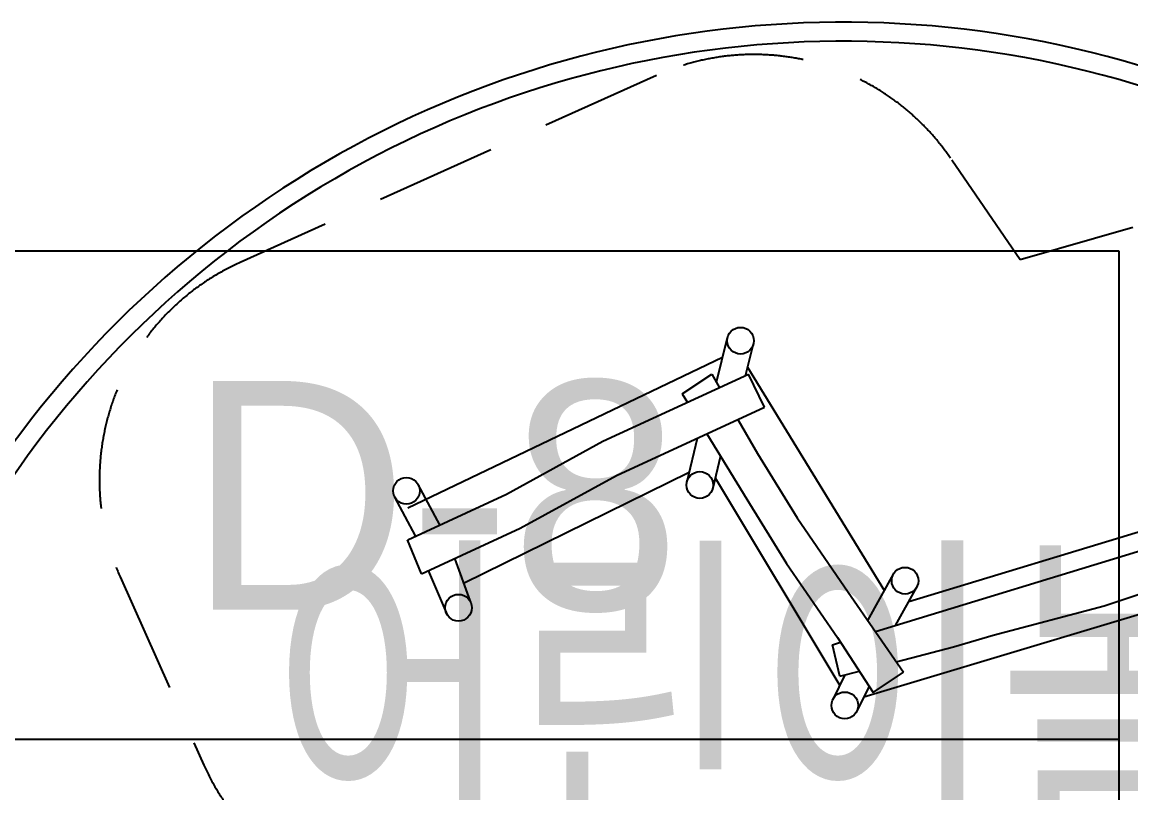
# Model space of a CAD drawing. Header units: millimetres. Extents: x 1145859089 to 1147511753, y -1047484727 to -1047247487.
# Drawn here: x 1147318203 to 1147324021, y -1047307757 to -1047303716 of the extents above; entities that cross this region are included whole.
import ezdxf
from ezdxf.enums import TextEntityAlignment as Align
from ezdxf.xclip import XClip

# ---------------------------------------------------------------- set-up
doc = ezdxf.new("R2010")
doc.units = ezdxf.units.MM
doc.header["$LTSCALE"] = 100
doc.header["$MEASUREMENT"] = 0
doc.header["$XCLIPFRAME"] = 2
doc.linetypes.add('단지배치도$0$HIDDEN', pattern=[9.525, 6.35, -3.175])
doc.layers.get('0').update_dxf_attribs({"linetype": 'CONTINUOUS'})
for name, color, linetype in [('0-BLOCK', 2, 'CONTINUOUS'), ('TRAY', 1, 'CONTINUOUS'), ('XREF', 135, 'CONTINUOUS'), ('단지배치도$0$S240910', 33, 'CONTINUOUS'), ('단지배치도$0$W240910', 135, 'CONTINUOUS')]:
    doc.layers.add(name, color=color, linetype=linetype)
doc.styles.add('WL', font='울릉도L_5.TTF')
doc.styles.add('단지배치도$0$WS1', font='romans.shx', dxfattribs={"width": 0.8, "bigfont": 'whgtxt.shx'})

# ---------------------------------------------------------------- blocks, each defined once
blk = doc.blocks.new('단지배치도$0$zw$9902')
at = {"layer": '단지배치도$0$W240910', "linetype": '단지배치도$0$HIDDEN'}
for p, q in [((61259.5, 67374.3), (59075, 66393.5)), ((63168.8, 66406.6), (62802.5, 66940.9)), ((63759.2, 66576.2), (63168.8, 66406.6)), ((58445.3, 64744.4), (58885, 63757.6))]:
    blk.add_line(p, q, dxfattribs=at)
at = {"layer": '단지배치도$0$W240910'}
for p, q in [((61574.4, 65765.7), (61633.2, 66000.1)), ((61727.1, 65799.2), (61769, 65966.1)), ((59955.4, 65105.8), (61607.1, 65896.4)), ((61738.2, 65843.7, -333088), (62456.4, 64671.8, -333088)), ((61473.5, 65469.8), (61419.3, 65242.4)), ((61595.9, 65379.5), (61555.5, 65210)), ((61431.1, 65291.8), (60248, 64709.9)), ((60123.4, 65016.6), (60009.5, 65228.7)), ((61568.4, 65264), (62221.3, 64175.2)), ((59995.4, 64959.1), (59886.2, 65162.5)), ((62408.6, 64457.4, -333088), (64159.1, 64992.4, -333088)), ((62584.4, 64615.7, -333088), (63988.8, 65041.8, -333088)), ((60026.6, 64759.9, -333088), (59953.7, 64938.9, -333088)), ((60202.3, 64837.6), (60280.2, 64620)), ((60062.6, 64777.4), (60161.9, 64545.1)), ((62369, 64514.9), (62502.9, 64758.1)), ((62515.1, 64489.9), (62625.5, 64690.5)), ((62348.2, 64115.9, -333088), (63939.1, 64592.8, -333088)), ((62182.9, 64388.4, -333088), (62225.9, 64401.5, -333088)), ((62248.3, 64230.3), (62185.1, 64101.2)), ((62375.4, 64171.6), (62310.8, 64039.7))]:
    blk.add_line(p, q, dxfattribs=at)
at = {"layer": '단지배치도$0$W240910', "linetype": 'Continuous'}
for p, q in [((60978.6, 65455.4, -333088), (61743.5, 65806.8, -333088)), ((61395, 65704.2, -333088), (61550.6, 65806.9, -333088)), ((61550.6, 65806.9, -333088), (61591, 65736.7, -333088)), ((61826.6, 65634.7, -333088), (61743.5, 65806.8, -333088)), ((61395, 65704.2, -333088), (61422.5, 65659.3, -333088)), ((61050.7, 65276, -333088), (61826.6, 65634.7, -333088)), ((61686.9, 65570.1, -333088), (61789.9, 65391, -333088)), ((60472.8, 65178.9, -333088), (60978.6, 65455.4, -333088)), ((61523.7, 65494.7, -333088), (61734, 65152.5, -333088)), ((61789.9, 65391, -333088), (61999.1, 65053.8, -333088)), ((60544.9, 64999.5, -333088), (61050.7, 65276, -333088)), ((59954.5, 64939.3, -333088), (60472.8, 65178.9, -333088)), ((61734, 65152.5, -333088), (61943.1, 64815.2, -333088)), ((61999.1, 65053.8, -333088), (62265.8, 64664.6, -333088)), ((60026.6, 64759.9, -333088), (60544.9, 64999.5, -333088)), ((61943.1, 64815.2, -333088), (62209.9, 64426, -333088)), ((63609, 64592.9, -333088), (64224.7, 64799, -333088)), ((62265.8, 64664.6, -333088), (62555.9, 64243.7, -333088)), ((63026.9, 64438.2, -333088), (63609, 64592.9, -333088)), ((62209.9, 64426, -333088), (62397.1, 64138.2, -333088)), ((62818.2, 64376.6, -333088), (63026.9, 64438.2, -333088)), ((62222, 64223.5, -333088), (62182.9, 64388.4, -333088)), ((62517.5, 64299.4, -333088), (62818.2, 64376.6, -333088)), ((62222, 64223.5, -333088), (62324.5, 64249.8, -333088)), ((62397.1, 64138.2, -333088), (62555.9, 64243.7, -333088))]:
    blk.add_line(p, q, dxfattribs=at)
at = {"layer": '단지배치도$0$W240910'}
for centre in [(61701.1, 65983.1), (61487.4, 65226.2), (59947.8, 65195.6), (62564.2, 64724.3), (60221, 64582.6), (62248, 64070.4)]:
    blk.add_circle(centre, 70, dxfattribs=at)
for radius in [5400, 5300]:
    blk.add_arc((62240.3, 62253.7, 0), radius, 64.15784, 180, dxfattribs=at)
at = {"layer": '단지배치도$0$W240910', "linetype": '단지배치도$0$HIDDEN'}
for centre, start, end in [((61771.5, 66234), 34.43811, 114.17915), ((59587, 65253.2), 114.17915, 204.02055), ((60026.8, 64266.4), 204.02055, 296.73821)]:
    blk.add_arc(centre, 1250, start, end, dxfattribs=at)
at = {"layer": '단지배치도$0$S240910', "style": '단지배치도$0$WS1', "width": 0.8}
blk.add_text('어린이놀이터', height=1500, dxfattribs=at).set_placement((59240.6, 63302.8))
blk = doc.blocks.new('단지배치도')
blk.add_blockref('단지배치도$0$zw$9902', (141034.2, 142437.2))
blk = doc.blocks.new('A$C4F4C36A7')
at = {"layer": 'TRAY', "color": 6}
for p, q in [((5756, 5124.1), (0, 5124.1)), ((11511.9, 5124.1), (5756, 5124.1)), ((11511.9, 2562.1), (11511.9, 5124.1)), ((5756, 2562.1), (0, 2562.1)), ((11511.9, 2562.1), (5756, 2562.1)), ((11511.9, 2562.1), (5756, 2562.1)), ((11511.9, 0), (11511.9, 2562.1))]:
    blk.add_line(p, q, dxfattribs=at)
blk = doc.blocks.new('A$C28682198')
blk.add_blockref('A$C4F4C36A7', (0, 0))

msp = doc.modelspace()

# ---------------------------------------------------------------- block references
at = {"layer": '0-BLOCK', "rotation": 359.9999968060735}
msp.add_blockref('A$C28682198', (1147312447.442625, -1047310040.010511, 0), dxfattribs=at)
at = {"layer": 'XREF'}
ref = msp.add_blockref('단지배치도', (1147119237.834579, -1047513806.462535), dxfattribs=at)
XClip(ref).set_block_clipping_path([(72982.4064819524, 34919.7593965302), (360382.4067475507, 255319.7593436702)])

# ---------------------------------------------------------------- texts
at = {"layer": '0-BLOCK', "color": 2, "style": 'WL'}
msp.add_text('D-8', height=1200, dxfattribs=at).set_placement((1147320365.63271, -1047306196.915198, 0), align=Align.MIDDLE)

doc.saveas('drawing.dxf')
